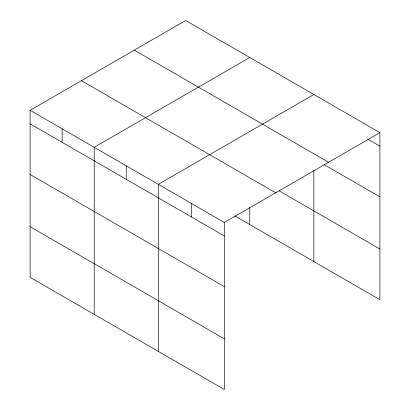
<?xml version="1.0" encoding="UTF-8"?>
<svg xmlns="http://www.w3.org/2000/svg" width="410" height="410" viewBox="0 0 410 410"><rect width="100%" height="100%" fill="white"/><g stroke="black" fill="none" stroke-linecap="round" stroke-linejoin="round"><path stroke-width="0.61" d="M224.337 286.626L224.337 222.445L30.109 110.305L30.109 277.365L224.337 389.5L224.337 286.626L30.109 174.491M234.838 215.947L379.891 299.695L379.891 132.635L185.663 20.5L30.109 110.305M249.757 57.502L94.203 147.313L94.203 314.367M313.855 94.51L158.301 184.315L158.301 351.375M224.337 222.445L379.891 132.635M367.785 139.159L379.891 146.15M134.331 50.138L328.559 162.273M324.31 164.728L379.891 196.82M279.041 190.799L379.891 249.024M81.441 80.673L275.669 192.808M30.109 123.82L224.337 235.96M30.109 226.694L224.337 338.829M313.855 170.15L313.855 261.565M249.757 207.46L249.757 224.562M191.316 203.38L191.316 216.895M126.254 165.814L126.254 179.329M62.156 128.812L62.156 142.326"/></g></svg>
